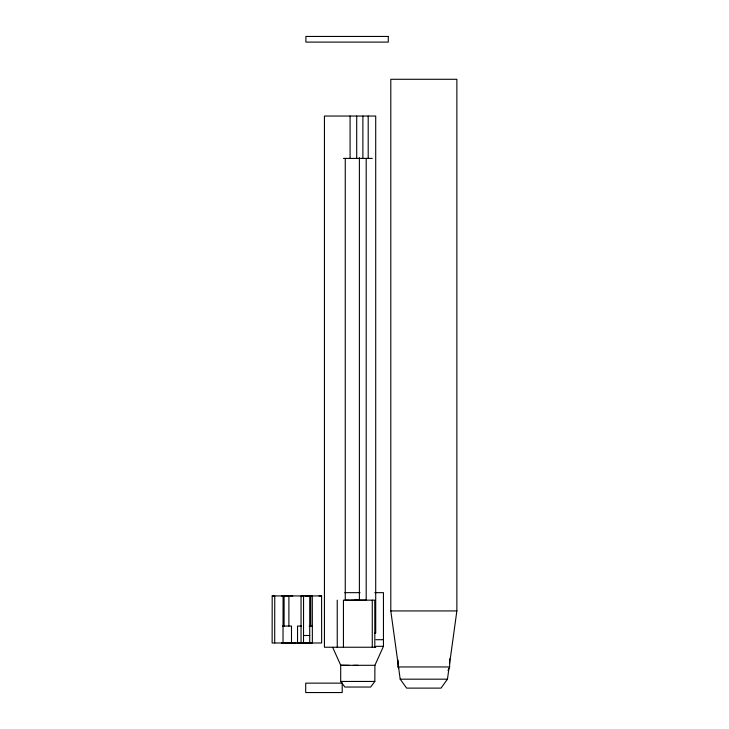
<?xml version="1.0" encoding="UTF-8"?>
<svg xmlns="http://www.w3.org/2000/svg" width="729" height="729" viewBox="0 0 729 729"><rect width="100%" height="100%" fill="white"/><g stroke="black" fill="none" stroke-linecap="round" stroke-linejoin="round"><path stroke-width="1.09" d="M272.19 595.921L272.136 642.987L283.025 642.987L283.08 595.939L272.19 595.921L274.751 595.921L274.696 642.987M284.091 626.175L284.1 595.921L309.734 595.948L309.707 643.014L284.082 642.987M288.884 626.065L288.903 595.939L284.1 595.921M303.528 635.497L303.556 595.948L301.059 595.939L301.041 642.987L303.519 643.014L303.528 635.497L309.716 635.497M374.815 592.659L383.454 592.659L383.454 646.322L374.916 665.304L374.834 681.451L370.669 687.037L344.853 687.037L340.689 681.451L340.698 665.194L349.3 665.377M449.638 663.399L456.864 610.929L456.864 79.288L390.799 79.288L390.799 610.929L400.194 679.182L406.627 688.121L441.036 688.121L447.46 679.182L448.936 668.484M448.007 670.516L449.638 666.953L449.638 658.843M353.346 665.377L357.757 665.304M349.401 600.131L345.254 600.167L345.254 158.403M301.041 642.987L297.532 643.014L297.532 626.065L301.387 626.065M301.387 643.014L309.707 643.014M343.441 647.243L343.441 600.167L374.788 600.158L374.834 647.243M302.289 643.014L312.358 642.987L312.304 595.939L310.709 595.939L310.745 626.065M310.709 595.939L321.589 595.921L321.644 642.987L310.764 642.987M343.441 158.403L372.273 158.403M344.808 592.659L360.035 592.659M281.476 595.939L283.08 595.939M319.029 595.921L321.589 595.921M390.799 610.929L456.864 610.929M282.478 626.065L291.491 626.065L291.491 643.014L281.421 642.987M309.178 626.065L312.349 626.065M374.834 633.118L375.708 633.118L375.708 116.039L324.441 116.039L324.441 647.243L375.708 647.243M375.945 639.707L383.454 639.707M375.945 646.322L383.454 646.322M374.916 665.304L340.744 665.304L332.652 647.325M398.025 659.982L398.025 666.953L449.638 666.953M400.194 679.182L447.46 679.182M340.689 681.451L374.834 681.451M304.922 595.939L309.734 595.948M355.442 600.131L366.195 600.167L366.195 158.403M290.279 595.921L292.766 595.939M350.676 600.131L354.895 600.167M354.54 600.131L359.388 600.167L359.388 157.619M288.884 642.987L292.393 643.014M292.748 642.987L296.256 643.014M398.025 666.953L398.727 668.484M337.226 600.158L337.254 647.243M372.273 600.167L372.273 647.243M368.2 116.039L368.2 158.403M362.887 116.039L362.887 158.403M356.709 116.039L356.709 158.403M350.075 116.039L350.075 158.403M388.284 36.45L305.898 36.45L305.898 42.1L388.284 42.1L388.284 36.45M342.193 683.137L305.706 683.137L305.706 692.55L342.193 692.55L342.193 683.137"/></g></svg>
